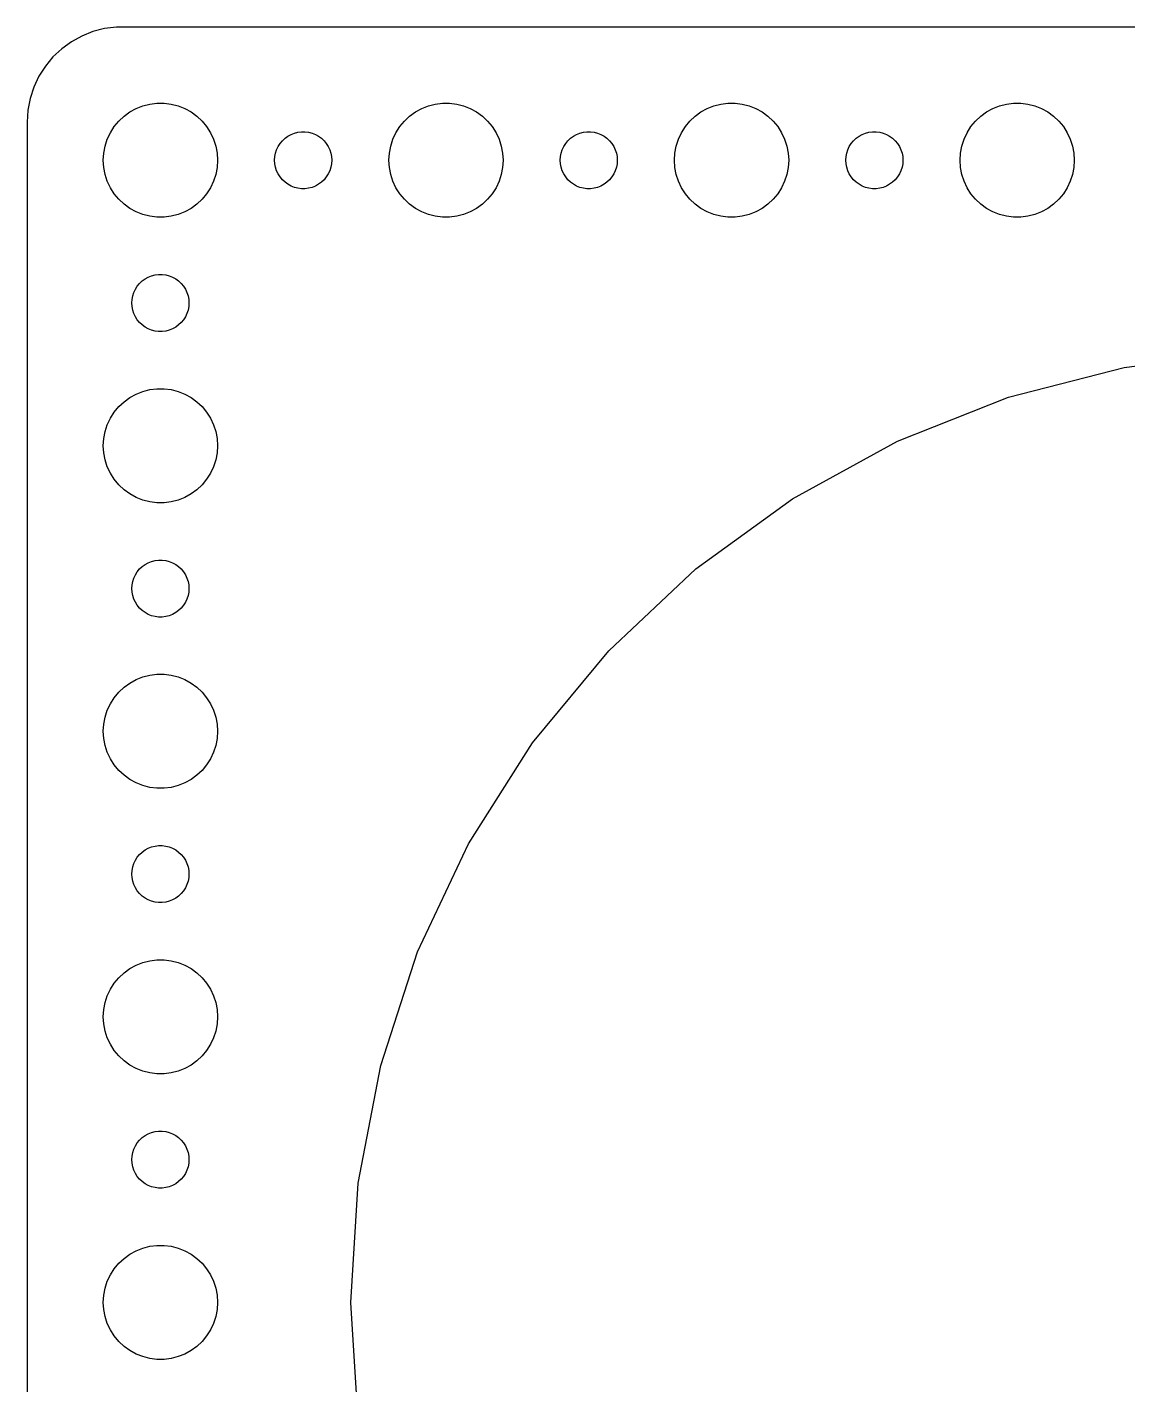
# Model space of a CAD drawing. Header units: metres. Extents: x -120 to 120, y -67 to 67.
# Drawn here: x -119.5 to -61.7, y -4.3 to 67 of the extents above; entities that cross this region are included whole.
import ezdxf

# ---------------------------------------------------------------- set-up
doc = ezdxf.new("R2010")
doc.units = ezdxf.units.M

msp = doc.modelspace()

# ---------------------------------------------------------------- linework, layer by layer
for p, q in [((-116.629, 66.5241), (-117.179, 66.2216)), ((-116.045, 66.7553), (-116.629, 66.5241)), ((-115.437, 66.9114), (-116.045, 66.7553)), ((-114.814, 66.9901), (-115.437, 66.9114)), ((114.814, 66.9901), (-114.814, 66.9901)), ((-117.687, 65.8526), (-118.145, 65.4227)), ((-117.179, 66.2216), (-117.687, 65.8526)), ((-118.545, 64.9389), (-118.882, 64.4088)), ((-118.145, 65.4227), (-118.545, 64.9389)), ((-118.882, 64.4088), (-119.149, 63.8406)), ((-119.149, 63.8406), (-119.343, 63.2434)), ((-119.343, 63.2434), (-119.461, 62.6267)), ((-113.777, 62.7145), (-113.427, 62.8532)), ((-113.427, 62.8532), (-113.062, 62.9469)), ((-113.062, 62.9469), (-112.688, 62.9941)), ((-112.688, 62.9941), (-112.312, 62.9941)), ((-112.312, 62.9941), (-111.938, 62.9469)), ((-111.938, 62.9469), (-111.573, 62.8532)), ((-111.573, 62.8532), (-111.223, 62.7145)), ((-98.7773, 62.7145), (-98.427, 62.8532)), ((-98.427, 62.8532), (-98.0621, 62.9469)), ((-98.0621, 62.9469), (-97.6884, 62.9941)), ((-97.6884, 62.9941), (-97.3116, 62.9941)), ((-97.3116, 62.9941), (-96.9379, 62.9469)), ((-96.9379, 62.9469), (-96.573, 62.8532)), ((-96.573, 62.8532), (-96.2227, 62.7145)), ((-83.7773, 62.7145), (-83.427, 62.8532)), ((-83.427, 62.8532), (-83.0621, 62.9469)), ((-83.0621, 62.9469), (-82.6884, 62.9941)), ((-82.6884, 62.9941), (-82.3116, 62.9941)), ((-82.3116, 62.9941), (-81.9379, 62.9469)), ((-81.9379, 62.9469), (-81.573, 62.8532)), ((-81.573, 62.8532), (-81.2227, 62.7145)), ((-68.7773, 62.7145), (-68.427, 62.8532)), ((-68.427, 62.8532), (-68.0621, 62.9469)), ((-68.0621, 62.9469), (-67.6884, 62.9941)), ((-67.6884, 62.9941), (-67.3116, 62.9941)), ((-67.3116, 62.9941), (-66.9379, 62.9469)), ((-66.9379, 62.9469), (-66.573, 62.8532)), ((-66.573, 62.8532), (-66.2227, 62.7145)), ((-119.461, 62.6267), (-119.5, 62)), ((-114.927, 61.7634), (-114.687, 62.0536)), ((-114.687, 62.0536), (-114.412, 62.3115)), ((-114.412, 62.3115), (-114.107, 62.533)), ((-114.107, 62.533), (-113.777, 62.7145)), ((-111.223, 62.7145), (-110.893, 62.533)), ((-110.893, 62.533), (-110.588, 62.3115)), ((-110.588, 62.3115), (-110.313, 62.0536)), ((-110.313, 62.0536), (-110.073, 61.7634)), ((-99.927, 61.7634), (-99.6869, 62.0536)), ((-99.6869, 62.0536), (-99.4123, 62.3115)), ((-99.4123, 62.3115), (-99.1075, 62.533)), ((-99.1075, 62.533), (-98.7773, 62.7145)), ((-96.2227, 62.7145), (-95.8925, 62.533)), ((-95.8925, 62.533), (-95.5877, 62.3115)), ((-95.5877, 62.3115), (-95.3131, 62.0536)), ((-95.3131, 62.0536), (-95.073, 61.7634)), ((-84.927, 61.7634), (-84.6869, 62.0536)), ((-84.6869, 62.0536), (-84.4123, 62.3115)), ((-84.4123, 62.3115), (-84.1075, 62.533)), ((-84.1075, 62.533), (-83.7773, 62.7145)), ((-81.2227, 62.7145), (-80.8925, 62.533)), ((-80.8925, 62.533), (-80.5877, 62.3115)), ((-80.5877, 62.3115), (-80.3131, 62.0536)), ((-80.3131, 62.0536), (-80.073, 61.7634)), ((-69.927, 61.7634), (-69.6869, 62.0536)), ((-69.6869, 62.0536), (-69.4123, 62.3115)), ((-69.4123, 62.3115), (-69.1075, 62.533)), ((-69.1075, 62.533), (-68.7773, 62.7145)), ((-66.2227, 62.7145), (-65.8925, 62.533)), ((-65.8925, 62.533), (-65.5877, 62.3115)), ((-65.5877, 62.3115), (-65.3131, 62.0536)), ((-65.3131, 62.0536), (-65.073, 61.7634)), ((-119.5, 62), (-119.5, -62)), ((-115.289, 61.1044), (-115.129, 61.4453)), ((-115.129, 61.4453), (-114.927, 61.7634)), ((-110.073, 61.7634), (-109.871, 61.4453)), ((-109.871, 61.4453), (-109.711, 61.1044)), ((-105.804, 61.2665), (-105.639, 61.3572)), ((-105.639, 61.3572), (-105.464, 61.4266)), ((-105.464, 61.4266), (-105.281, 61.4734)), ((-105.281, 61.4734), (-105.094, 61.497)), ((-105.094, 61.497), (-104.906, 61.497)), ((-104.906, 61.497), (-104.719, 61.4734)), ((-104.719, 61.4734), (-104.536, 61.4266)), ((-104.536, 61.4266), (-104.361, 61.3572)), ((-104.361, 61.3572), (-104.196, 61.2665)), ((-100.289, 61.1044), (-100.129, 61.4453)), ((-100.129, 61.4453), (-99.927, 61.7634)), ((-95.073, 61.7634), (-94.8711, 61.4453)), ((-94.8711, 61.4453), (-94.7107, 61.1044)), ((-90.8037, 61.2665), (-90.6387, 61.3572)), ((-90.6387, 61.3572), (-90.4635, 61.4266)), ((-90.4635, 61.4266), (-90.2811, 61.4734)), ((-90.2811, 61.4734), (-90.0942, 61.497)), ((-90.0942, 61.497), (-89.9058, 61.497)), ((-89.9058, 61.497), (-89.7189, 61.4734)), ((-89.7189, 61.4734), (-89.5365, 61.4266)), ((-89.5365, 61.4266), (-89.3613, 61.3572)), ((-89.3613, 61.3572), (-89.1963, 61.2665)), ((-85.2893, 61.1044), (-85.1289, 61.4453)), ((-85.1289, 61.4453), (-84.927, 61.7634)), ((-80.073, 61.7634), (-79.8711, 61.4453)), ((-79.8711, 61.4453), (-79.7107, 61.1044)), ((-75.8037, 61.2665), (-75.6387, 61.3572)), ((-75.6387, 61.3572), (-75.4635, 61.4266)), ((-75.4635, 61.4266), (-75.2811, 61.4734)), ((-75.2811, 61.4734), (-75.0942, 61.497)), ((-75.0942, 61.497), (-74.9058, 61.497)), ((-74.9058, 61.497), (-74.7189, 61.4734)), ((-74.7189, 61.4734), (-74.5365, 61.4266)), ((-74.5365, 61.4266), (-74.3613, 61.3572)), ((-74.3613, 61.3572), (-74.1963, 61.2665)), ((-70.2893, 61.1044), (-70.1289, 61.4453)), ((-70.1289, 61.4453), (-69.927, 61.7634)), ((-65.073, 61.7634), (-64.8711, 61.4453)), ((-64.8711, 61.4453), (-64.7107, 61.1044)), ((-115.476, 60.376), (-115.406, 60.7461)), ((-115.406, 60.7461), (-115.289, 61.1044)), ((-109.711, 61.1044), (-109.594, 60.7461)), ((-109.594, 60.7461), (-109.524, 60.376)), ((-106.395, 60.5522), (-106.314, 60.7226)), ((-106.314, 60.7226), (-106.214, 60.8817)), ((-106.214, 60.8817), (-106.093, 61.0268)), ((-106.093, 61.0268), (-105.956, 61.1558)), ((-105.956, 61.1558), (-105.804, 61.2665)), ((-104.196, 61.2665), (-104.044, 61.1558)), ((-104.044, 61.1558), (-103.907, 61.0268)), ((-103.907, 61.0268), (-103.786, 60.8817)), ((-103.786, 60.8817), (-103.686, 60.7226)), ((-103.686, 60.7226), (-103.605, 60.5522)), ((-100.476, 60.376), (-100.406, 60.7461)), ((-100.406, 60.7461), (-100.289, 61.1044)), ((-94.7107, 61.1044), (-94.5943, 60.7461)), ((-94.5943, 60.7461), (-94.5237, 60.376)), ((-91.3947, 60.5522), (-91.3145, 60.7226)), ((-91.3145, 60.7226), (-91.2135, 60.8817)), ((-91.2135, 60.8817), (-91.0934, 61.0268)), ((-91.0934, 61.0268), (-90.9561, 61.1558)), ((-90.9561, 61.1558), (-90.8037, 61.2665)), ((-89.1963, 61.2665), (-89.0439, 61.1558)), ((-89.0439, 61.1558), (-88.9065, 61.0268)), ((-88.9065, 61.0268), (-88.7865, 60.8817)), ((-88.7865, 60.8817), (-88.6855, 60.7226)), ((-88.6855, 60.7226), (-88.6053, 60.5522)), ((-85.4763, 60.376), (-85.4057, 60.7461)), ((-85.4057, 60.7461), (-85.2893, 61.1044)), ((-79.7107, 61.1044), (-79.5943, 60.7461)), ((-79.5943, 60.7461), (-79.5237, 60.376)), ((-76.3947, 60.5522), (-76.3145, 60.7226)), ((-76.3145, 60.7226), (-76.2135, 60.8817)), ((-76.2135, 60.8817), (-76.0934, 61.0268)), ((-76.0934, 61.0268), (-75.9561, 61.1558)), ((-75.9561, 61.1558), (-75.8037, 61.2665)), ((-74.1963, 61.2665), (-74.0439, 61.1558)), ((-74.0439, 61.1558), (-73.9065, 61.0268)), ((-73.9065, 61.0268), (-73.7865, 60.8817)), ((-73.7865, 60.8817), (-73.6855, 60.7226)), ((-73.6855, 60.7226), (-73.6053, 60.5522)), ((-70.4763, 60.376), (-70.4057, 60.7461)), ((-70.4057, 60.7461), (-70.2893, 61.1044)), ((-64.7107, 61.1044), (-64.5943, 60.7461)), ((-64.5943, 60.7461), (-64.5237, 60.376)), ((-115.5, 60), (-115.476, 60.376)), ((-115.476, 59.624), (-115.5, 60)), ((-109.524, 60.376), (-109.5, 60)), ((-109.5, 60), (-109.524, 59.624)), ((-106.5, 60), (-106.488, 60.188)), ((-106.488, 59.812), (-106.5, 60)), ((-106.488, 60.188), (-106.453, 60.373)), ((-106.453, 60.373), (-106.395, 60.5522)), ((-103.605, 60.5522), (-103.547, 60.373)), ((-103.547, 60.373), (-103.512, 60.188)), ((-103.512, 60.188), (-103.5, 60)), ((-103.5, 60), (-103.512, 59.812)), ((-100.5, 60), (-100.476, 60.376)), ((-100.476, 59.624), (-100.5, 60)), ((-94.5237, 60.376), (-94.5, 60)), ((-94.5, 60), (-94.5237, 59.624)), ((-91.5, 60), (-91.4882, 60.188)), ((-91.4882, 59.812), (-91.5, 60)), ((-91.4882, 60.188), (-91.4529, 60.373)), ((-91.4529, 60.373), (-91.3947, 60.5522)), ((-88.6053, 60.5522), (-88.5471, 60.373)), ((-88.5471, 60.373), (-88.5118, 60.188)), ((-88.5118, 60.188), (-88.5, 60)), ((-88.5, 60), (-88.5118, 59.812)), ((-85.5, 60), (-85.4763, 60.376)), ((-85.4763, 59.624), (-85.5, 60)), ((-79.5237, 60.376), (-79.5, 60)), ((-79.5, 60), (-79.5237, 59.624)), ((-76.5, 60), (-76.4882, 60.188)), ((-76.4882, 59.812), (-76.5, 60)), ((-76.4882, 60.188), (-76.4529, 60.373)), ((-76.4529, 60.373), (-76.3947, 60.5522)), ((-73.6053, 60.5522), (-73.5471, 60.373)), ((-73.5471, 60.373), (-73.5118, 60.188)), ((-73.5118, 60.188), (-73.5, 60)), ((-73.5, 60), (-73.5118, 59.812)), ((-70.5, 60), (-70.4763, 60.376)), ((-70.4763, 59.624), (-70.5, 60)), ((-64.5237, 60.376), (-64.5, 60)), ((-64.5, 60), (-64.5237, 59.624)), ((-115.406, 59.2539), (-115.476, 59.624)), ((-115.289, 58.8956), (-115.406, 59.2539)), ((-109.594, 59.2539), (-109.711, 58.8956)), ((-109.524, 59.624), (-109.594, 59.2539)), ((-106.453, 59.627), (-106.488, 59.812)), ((-106.395, 59.4478), (-106.453, 59.627)), ((-106.314, 59.2774), (-106.395, 59.4478)), ((-106.214, 59.1183), (-106.314, 59.2774)), ((-103.686, 59.2774), (-103.786, 59.1183)), ((-103.605, 59.4478), (-103.686, 59.2774)), ((-103.547, 59.627), (-103.605, 59.4478)), ((-103.512, 59.812), (-103.547, 59.627)), ((-100.406, 59.2539), (-100.476, 59.624)), ((-100.289, 58.8956), (-100.406, 59.2539)), ((-94.5943, 59.2539), (-94.7107, 58.8956)), ((-94.5237, 59.624), (-94.5943, 59.2539)), ((-91.4529, 59.627), (-91.4882, 59.812)), ((-91.3947, 59.4478), (-91.4529, 59.627)), ((-91.3145, 59.2774), (-91.3947, 59.4478)), ((-91.2135, 59.1183), (-91.3145, 59.2774)), ((-88.6855, 59.2774), (-88.7865, 59.1183)), ((-88.6053, 59.4478), (-88.6855, 59.2774)), ((-88.5471, 59.627), (-88.6053, 59.4478)), ((-88.5118, 59.812), (-88.5471, 59.627)), ((-85.4057, 59.2539), (-85.4763, 59.624)), ((-85.2893, 58.8956), (-85.4057, 59.2539)), ((-79.5943, 59.2539), (-79.7107, 58.8956)), ((-79.5237, 59.624), (-79.5943, 59.2539)), ((-76.4529, 59.627), (-76.4882, 59.812)), ((-76.3947, 59.4478), (-76.4529, 59.627)), ((-76.3145, 59.2774), (-76.3947, 59.4478)), ((-76.2135, 59.1183), (-76.3145, 59.2774)), ((-73.6855, 59.2774), (-73.7865, 59.1183)), ((-73.6053, 59.4478), (-73.6855, 59.2774)), ((-73.5471, 59.627), (-73.6053, 59.4478)), ((-73.5118, 59.812), (-73.5471, 59.627)), ((-70.4057, 59.2539), (-70.4763, 59.624)), ((-70.2893, 58.8956), (-70.4057, 59.2539)), ((-64.5943, 59.2539), (-64.7107, 58.8956)), ((-64.5237, 59.624), (-64.5943, 59.2539)), ((-115.129, 58.5547), (-115.289, 58.8956)), ((-114.927, 58.2366), (-115.129, 58.5547)), ((-109.871, 58.5547), (-110.073, 58.2366)), ((-109.711, 58.8956), (-109.871, 58.5547)), ((-106.093, 58.9732), (-106.214, 59.1183)), ((-105.956, 58.8442), (-106.093, 58.9732)), ((-105.804, 58.7335), (-105.956, 58.8442)), ((-105.639, 58.6428), (-105.804, 58.7335)), ((-105.464, 58.5734), (-105.639, 58.6428)), ((-105.281, 58.5266), (-105.464, 58.5734)), ((-105.094, 58.503), (-105.281, 58.5266)), ((-104.906, 58.503), (-105.094, 58.503)), ((-104.719, 58.5266), (-104.906, 58.503)), ((-104.536, 58.5734), (-104.719, 58.5266)), ((-104.361, 58.6428), (-104.536, 58.5734)), ((-104.196, 58.7335), (-104.361, 58.6428)), ((-104.044, 58.8442), (-104.196, 58.7335)), ((-103.907, 58.9732), (-104.044, 58.8442)), ((-103.786, 59.1183), (-103.907, 58.9732)), ((-100.129, 58.5547), (-100.289, 58.8956)), ((-99.927, 58.2366), (-100.129, 58.5547)), ((-94.8711, 58.5547), (-95.073, 58.2366)), ((-94.7107, 58.8956), (-94.8711, 58.5547)), ((-91.0934, 58.9732), (-91.2135, 59.1183)), ((-90.9561, 58.8442), (-91.0934, 58.9732)), ((-90.8037, 58.7335), (-90.9561, 58.8442)), ((-90.6387, 58.6428), (-90.8037, 58.7335)), ((-90.4635, 58.5734), (-90.6387, 58.6428)), ((-90.2811, 58.5266), (-90.4635, 58.5734)), ((-90.0942, 58.503), (-90.2811, 58.5266)), ((-89.9058, 58.503), (-90.0942, 58.503)), ((-89.7189, 58.5266), (-89.9058, 58.503)), ((-89.5365, 58.5734), (-89.7189, 58.5266)), ((-89.3613, 58.6428), (-89.5365, 58.5734)), ((-89.1963, 58.7335), (-89.3613, 58.6428)), ((-89.0439, 58.8442), (-89.1963, 58.7335)), ((-88.9065, 58.9732), (-89.0439, 58.8442)), ((-88.7865, 59.1183), (-88.9065, 58.9732)), ((-85.1289, 58.5547), (-85.2893, 58.8956)), ((-84.927, 58.2366), (-85.1289, 58.5547)), ((-79.8711, 58.5547), (-80.073, 58.2366)), ((-79.7107, 58.8956), (-79.8711, 58.5547)), ((-76.0934, 58.9732), (-76.2135, 59.1183)), ((-75.9561, 58.8442), (-76.0934, 58.9732)), ((-75.8037, 58.7335), (-75.9561, 58.8442)), ((-75.6387, 58.6428), (-75.8037, 58.7335)), ((-75.4635, 58.5734), (-75.6387, 58.6428)), ((-75.2811, 58.5266), (-75.4635, 58.5734)), ((-75.0942, 58.503), (-75.2811, 58.5266)), ((-74.9058, 58.503), (-75.0942, 58.503)), ((-74.7189, 58.5266), (-74.9058, 58.503)), ((-74.5365, 58.5734), (-74.7189, 58.5266)), ((-74.3613, 58.6428), (-74.5365, 58.5734)), ((-74.1963, 58.7335), (-74.3613, 58.6428)), ((-74.0439, 58.8442), (-74.1963, 58.7335)), ((-73.9065, 58.9732), (-74.0439, 58.8442)), ((-73.7865, 59.1183), (-73.9065, 58.9732)), ((-70.1289, 58.5547), (-70.2893, 58.8956)), ((-69.927, 58.2366), (-70.1289, 58.5547)), ((-64.8711, 58.5547), (-65.073, 58.2366)), ((-64.7107, 58.8956), (-64.8711, 58.5547)), ((-114.687, 57.9464), (-114.927, 58.2366)), ((-114.412, 57.6885), (-114.687, 57.9464)), ((-110.313, 57.9464), (-110.588, 57.6885)), ((-110.073, 58.2366), (-110.313, 57.9464)), ((-99.6869, 57.9464), (-99.927, 58.2366)), ((-99.4123, 57.6885), (-99.6869, 57.9464)), ((-95.3131, 57.9464), (-95.5877, 57.6885)), ((-95.073, 58.2366), (-95.3131, 57.9464)), ((-84.6869, 57.9464), (-84.927, 58.2366)), ((-84.4123, 57.6885), (-84.6869, 57.9464)), ((-80.3131, 57.9464), (-80.5877, 57.6885)), ((-80.073, 58.2366), (-80.3131, 57.9464)), ((-69.6869, 57.9464), (-69.927, 58.2366)), ((-69.4123, 57.6885), (-69.6869, 57.9464)), ((-65.3131, 57.9464), (-65.5877, 57.6885)), ((-65.073, 58.2366), (-65.3131, 57.9464)), ((-114.107, 57.467), (-114.412, 57.6885)), ((-113.777, 57.2855), (-114.107, 57.467)), ((-113.427, 57.1468), (-113.777, 57.2855)), ((-113.062, 57.0531), (-113.427, 57.1468)), ((-111.573, 57.1468), (-111.938, 57.0531)), ((-111.223, 57.2855), (-111.573, 57.1468)), ((-110.893, 57.467), (-111.223, 57.2855)), ((-110.588, 57.6885), (-110.893, 57.467)), ((-99.1075, 57.467), (-99.4123, 57.6885)), ((-98.7773, 57.2855), (-99.1075, 57.467)), ((-98.427, 57.1468), (-98.7773, 57.2855)), ((-98.0621, 57.0531), (-98.427, 57.1468)), ((-96.573, 57.1468), (-96.9379, 57.0531)), ((-96.2227, 57.2855), (-96.573, 57.1468)), ((-95.8925, 57.467), (-96.2227, 57.2855)), ((-95.5877, 57.6885), (-95.8925, 57.467)), ((-84.1075, 57.467), (-84.4123, 57.6885)), ((-83.7773, 57.2855), (-84.1075, 57.467)), ((-83.427, 57.1468), (-83.7773, 57.2855)), ((-83.0621, 57.0531), (-83.427, 57.1468)), ((-81.573, 57.1468), (-81.9379, 57.0531)), ((-81.2227, 57.2855), (-81.573, 57.1468)), ((-80.8925, 57.467), (-81.2227, 57.2855)), ((-80.5877, 57.6885), (-80.8925, 57.467)), ((-69.1075, 57.467), (-69.4123, 57.6885)), ((-68.7773, 57.2855), (-69.1075, 57.467)), ((-68.427, 57.1468), (-68.7773, 57.2855)), ((-68.0621, 57.0531), (-68.427, 57.1468)), ((-66.573, 57.1468), (-66.9379, 57.0531)), ((-66.2227, 57.2855), (-66.573, 57.1468)), ((-65.8925, 57.467), (-66.2227, 57.2855)), ((-65.5877, 57.6885), (-65.8925, 57.467)), ((-112.688, 57.0059), (-113.062, 57.0531)), ((-112.312, 57.0059), (-112.688, 57.0059)), ((-111.938, 57.0531), (-112.312, 57.0059)), ((-97.6884, 57.0059), (-98.0621, 57.0531)), ((-97.3116, 57.0059), (-97.6884, 57.0059)), ((-96.9379, 57.0531), (-97.3116, 57.0059)), ((-82.6884, 57.0059), (-83.0621, 57.0531)), ((-82.3116, 57.0059), (-82.6884, 57.0059)), ((-81.9379, 57.0531), (-82.3116, 57.0059)), ((-67.6884, 57.0059), (-68.0621, 57.0531)), ((-67.3116, 57.0059), (-67.6884, 57.0059)), ((-66.9379, 57.0531), (-67.3116, 57.0059)), ((-113.714, 53.3817), (-113.593, 53.5268)), ((-113.593, 53.5268), (-113.456, 53.6558)), ((-113.456, 53.6558), (-113.304, 53.7665)), ((-113.304, 53.7665), (-113.139, 53.8572)), ((-113.139, 53.8572), (-112.964, 53.9266)), ((-112.964, 53.9266), (-112.781, 53.9734)), ((-112.781, 53.9734), (-112.594, 53.997)), ((-112.594, 53.997), (-112.406, 53.997)), ((-112.406, 53.997), (-112.219, 53.9734)), ((-112.219, 53.9734), (-112.036, 53.9266)), ((-112.036, 53.9266), (-111.861, 53.8572)), ((-111.861, 53.8572), (-111.696, 53.7665)), ((-111.696, 53.7665), (-111.544, 53.6558)), ((-111.544, 53.6558), (-111.407, 53.5268)), ((-111.407, 53.5268), (-111.286, 53.3817)), ((-113.988, 52.688), (-113.953, 52.873)), ((-113.953, 52.873), (-113.895, 53.0522)), ((-113.895, 53.0522), (-113.814, 53.2226)), ((-113.814, 53.2226), (-113.714, 53.3817)), ((-111.286, 53.3817), (-111.186, 53.2226)), ((-111.186, 53.2226), (-111.105, 53.0522)), ((-111.105, 53.0522), (-111.047, 52.873)), ((-111.047, 52.873), (-111.012, 52.688)), ((-114, 52.5), (-113.988, 52.688)), ((-113.988, 52.312), (-114, 52.5)), ((-113.953, 52.127), (-113.988, 52.312)), ((-113.895, 51.9478), (-113.953, 52.127)), ((-111.047, 52.127), (-111.105, 51.9478)), ((-111.012, 52.312), (-111.047, 52.127)), ((-111.012, 52.688), (-111, 52.5)), ((-111, 52.5), (-111.012, 52.312)), ((-113.814, 51.7774), (-113.895, 51.9478)), ((-113.714, 51.6183), (-113.814, 51.7774)), ((-113.593, 51.4732), (-113.714, 51.6183)), ((-113.456, 51.3442), (-113.593, 51.4732)), ((-111.407, 51.4732), (-111.544, 51.3442)), ((-111.286, 51.6183), (-111.407, 51.4732)), ((-111.186, 51.7774), (-111.286, 51.6183)), ((-111.105, 51.9478), (-111.186, 51.7774)), ((-113.304, 51.2335), (-113.456, 51.3442)), ((-113.139, 51.1428), (-113.304, 51.2335)), ((-112.964, 51.0734), (-113.139, 51.1428)), ((-112.781, 51.0266), (-112.964, 51.0734)), ((-112.594, 51.003), (-112.781, 51.0266)), ((-112.406, 51.003), (-112.594, 51.003)), ((-112.219, 51.0266), (-112.406, 51.003)), ((-112.036, 51.0734), (-112.219, 51.0266)), ((-111.861, 51.1428), (-112.036, 51.0734)), ((-111.696, 51.2335), (-111.861, 51.1428)), ((-111.544, 51.3442), (-111.696, 51.2335)), ((-61.8691, 49.1143), (-55.6395, 49.9013)), ((-67.9509, 47.5528), (-61.8691, 49.1143)), ((-113.777, 47.7145), (-113.427, 47.8532)), ((-113.427, 47.8532), (-113.062, 47.9469)), ((-113.062, 47.9469), (-112.688, 47.9941)), ((-112.688, 47.9941), (-112.312, 47.9941)), ((-112.312, 47.9941), (-111.938, 47.9469)), ((-111.938, 47.9469), (-111.573, 47.8532)), ((-111.573, 47.8532), (-111.223, 47.7145)), ((-114.687, 47.0536), (-114.412, 47.3115)), ((-114.412, 47.3115), (-114.107, 47.533)), ((-114.107, 47.533), (-113.777, 47.7145)), ((-111.223, 47.7145), (-110.893, 47.533)), ((-110.893, 47.533), (-110.588, 47.3115)), ((-110.588, 47.3115), (-110.313, 47.0536)), ((-73.789, 45.2413), (-67.9509, 47.5528)), ((-115.289, 46.1044), (-115.129, 46.4453)), ((-115.129, 46.4453), (-114.927, 46.7634)), ((-114.927, 46.7634), (-114.687, 47.0536)), ((-110.313, 47.0536), (-110.073, 46.7634)), ((-110.073, 46.7634), (-109.871, 46.4453)), ((-109.871, 46.4453), (-109.711, 46.1044)), ((-115.476, 45.376), (-115.406, 45.7461)), ((-115.406, 45.7461), (-115.289, 46.1044)), ((-109.711, 46.1044), (-109.594, 45.7461)), ((-109.594, 45.7461), (-109.524, 45.376)), ((-115.5, 45), (-115.476, 45.376)), ((-115.476, 44.624), (-115.5, 45)), ((-109.524, 45.376), (-109.5, 45)), ((-109.5, 45), (-109.524, 44.624)), ((-79.2913, 42.2164), (-73.789, 45.2413)), ((-115.406, 44.2539), (-115.476, 44.624)), ((-115.289, 43.8956), (-115.406, 44.2539)), ((-109.594, 44.2539), (-109.711, 43.8956)), ((-109.524, 44.624), (-109.594, 44.2539)), ((-115.129, 43.5547), (-115.289, 43.8956)), ((-114.927, 43.2366), (-115.129, 43.5547)), ((-109.871, 43.5547), (-110.073, 43.2366)), ((-109.711, 43.8956), (-109.871, 43.5547)), ((-114.687, 42.9464), (-114.927, 43.2366)), ((-114.412, 42.6885), (-114.687, 42.9464)), ((-110.313, 42.9464), (-110.588, 42.6885)), ((-110.073, 43.2366), (-110.313, 42.9464)), ((-114.107, 42.467), (-114.412, 42.6885)), ((-113.777, 42.2855), (-114.107, 42.467)), ((-113.427, 42.1468), (-113.777, 42.2855)), ((-113.062, 42.0531), (-113.427, 42.1468)), ((-111.573, 42.1468), (-111.938, 42.0531)), ((-111.223, 42.2855), (-111.573, 42.1468)), ((-110.893, 42.467), (-111.223, 42.2855)), ((-110.588, 42.6885), (-110.893, 42.467)), ((-84.3712, 38.5257), (-79.2913, 42.2164)), ((-112.688, 42.0059), (-113.062, 42.0531)), ((-112.312, 42.0059), (-112.688, 42.0059)), ((-111.938, 42.0531), (-112.312, 42.0059)), ((-113.714, 38.3817), (-113.593, 38.5268)), ((-113.593, 38.5268), (-113.456, 38.6558)), ((-113.456, 38.6558), (-113.304, 38.7665)), ((-113.304, 38.7665), (-113.139, 38.8572)), ((-113.139, 38.8572), (-112.964, 38.9266)), ((-112.964, 38.9266), (-112.781, 38.9734)), ((-112.781, 38.9734), (-112.594, 38.997)), ((-112.594, 38.997), (-112.406, 38.997)), ((-112.406, 38.997), (-112.219, 38.9734)), ((-112.219, 38.9734), (-112.036, 38.9266)), ((-112.036, 38.9266), (-111.861, 38.8572)), ((-111.861, 38.8572), (-111.696, 38.7665)), ((-111.696, 38.7665), (-111.544, 38.6558)), ((-111.544, 38.6558), (-111.407, 38.5268)), ((-111.407, 38.5268), (-111.286, 38.3817)), ((-88.9484, 34.2274), (-84.3712, 38.5257)), ((-113.988, 37.688), (-113.953, 37.873)), ((-113.953, 37.873), (-113.895, 38.0522)), ((-113.895, 38.0522), (-113.814, 38.2226)), ((-113.814, 38.2226), (-113.714, 38.3817)), ((-111.286, 38.3817), (-111.186, 38.2226)), ((-111.186, 38.2226), (-111.105, 38.0522)), ((-111.105, 38.0522), (-111.047, 37.873)), ((-111.047, 37.873), (-111.012, 37.688)), ((-114, 37.5), (-113.988, 37.688)), ((-113.988, 37.312), (-114, 37.5)), ((-113.953, 37.127), (-113.988, 37.312)), ((-113.895, 36.9478), (-113.953, 37.127)), ((-111.047, 37.127), (-111.105, 36.9478)), ((-111.012, 37.312), (-111.047, 37.127)), ((-111.012, 37.688), (-111, 37.5)), ((-111, 37.5), (-111.012, 37.312)), ((-113.814, 36.7774), (-113.895, 36.9478)), ((-113.714, 36.6183), (-113.814, 36.7774)), ((-113.593, 36.4732), (-113.714, 36.6183)), ((-113.456, 36.3442), (-113.593, 36.4732)), ((-111.407, 36.4732), (-111.544, 36.3442)), ((-111.286, 36.6183), (-111.407, 36.4732)), ((-111.186, 36.7774), (-111.286, 36.6183)), ((-111.105, 36.9478), (-111.186, 36.7774)), ((-113.304, 36.2335), (-113.456, 36.3442)), ((-113.139, 36.1428), (-113.304, 36.2335)), ((-112.964, 36.0734), (-113.139, 36.1428)), ((-112.781, 36.0266), (-112.964, 36.0734)), ((-112.594, 36.003), (-112.781, 36.0266)), ((-112.406, 36.003), (-112.594, 36.003)), ((-112.219, 36.0266), (-112.406, 36.003)), ((-112.036, 36.0734), (-112.219, 36.0266)), ((-111.861, 36.1428), (-112.036, 36.0734)), ((-111.696, 36.2335), (-111.861, 36.1428)), ((-111.544, 36.3442), (-111.696, 36.2335)), ((-92.9509, 29.3893), (-88.9484, 34.2274)), ((-113.777, 32.7145), (-113.427, 32.8532)), ((-113.427, 32.8532), (-113.062, 32.9469)), ((-113.062, 32.9469), (-112.688, 32.9941)), ((-112.688, 32.9941), (-112.312, 32.9941)), ((-112.312, 32.9941), (-111.938, 32.9469)), ((-111.938, 32.9469), (-111.573, 32.8532)), ((-111.573, 32.8532), (-111.223, 32.7145)), ((-114.687, 32.0536), (-114.412, 32.3115)), ((-114.412, 32.3115), (-114.107, 32.533)), ((-114.107, 32.533), (-113.777, 32.7145)), ((-111.223, 32.7145), (-110.893, 32.533)), ((-110.893, 32.533), (-110.588, 32.3115)), ((-110.588, 32.3115), (-110.313, 32.0536)), ((-115.289, 31.1044), (-115.129, 31.4453)), ((-115.129, 31.4453), (-114.927, 31.7634)), ((-114.927, 31.7634), (-114.687, 32.0536)), ((-110.313, 32.0536), (-110.073, 31.7634)), ((-110.073, 31.7634), (-109.871, 31.4453)), ((-109.871, 31.4453), (-109.711, 31.1044)), ((-115.476, 30.376), (-115.406, 30.7461)), ((-115.406, 30.7461), (-115.289, 31.1044)), ((-109.711, 31.1044), (-109.594, 30.7461)), ((-109.594, 30.7461), (-109.524, 30.376)), ((-115.5, 30), (-115.476, 30.376)), ((-115.476, 29.624), (-115.5, 30)), ((-109.524, 30.376), (-109.5, 30)), ((-109.5, 30), (-109.524, 29.624)), ((-115.406, 29.2539), (-115.476, 29.624)), ((-115.289, 28.8956), (-115.406, 29.2539)), ((-109.594, 29.2539), (-109.711, 28.8956)), ((-109.524, 29.624), (-109.594, 29.2539)), ((-96.3153, 24.0877), (-92.9509, 29.3893)), ((-115.129, 28.5547), (-115.289, 28.8956)), ((-114.927, 28.2366), (-115.129, 28.5547)), ((-109.871, 28.5547), (-110.073, 28.2366)), ((-109.711, 28.8956), (-109.871, 28.5547)), ((-114.687, 27.9464), (-114.927, 28.2366)), ((-114.412, 27.6884), (-114.687, 27.9464)), ((-110.313, 27.9464), (-110.588, 27.6884)), ((-110.073, 28.2366), (-110.313, 27.9464)), ((-114.107, 27.467), (-114.412, 27.6884)), ((-113.777, 27.2855), (-114.107, 27.467)), ((-113.427, 27.1468), (-113.777, 27.2855)), ((-113.062, 27.0531), (-113.427, 27.1468)), ((-111.573, 27.1468), (-111.938, 27.0531)), ((-111.223, 27.2855), (-111.573, 27.1468)), ((-110.893, 27.467), (-111.223, 27.2855)), ((-110.588, 27.6884), (-110.893, 27.467)), ((-112.688, 27.0059), (-113.062, 27.0531)), ((-112.312, 27.0059), (-112.688, 27.0059)), ((-111.938, 27.0531), (-112.312, 27.0059)), ((-113.593, 23.5268), (-113.456, 23.6558)), ((-113.456, 23.6558), (-113.304, 23.7665)), ((-113.304, 23.7665), (-113.139, 23.8572)), ((-113.139, 23.8572), (-112.964, 23.9266)), ((-112.964, 23.9266), (-112.781, 23.9734)), ((-112.781, 23.9734), (-112.594, 23.997)), ((-112.594, 23.997), (-112.406, 23.997)), ((-112.406, 23.997), (-112.219, 23.9734)), ((-112.219, 23.9734), (-112.036, 23.9266)), ((-112.036, 23.9266), (-111.861, 23.8572)), ((-111.861, 23.8572), (-111.696, 23.7665)), ((-111.696, 23.7665), (-111.544, 23.6558)), ((-111.544, 23.6558), (-111.407, 23.5268)), ((-98.9888, 18.4062), (-96.3153, 24.0877)), ((-113.988, 22.688), (-113.953, 22.873)), ((-113.953, 22.873), (-113.895, 23.0522)), ((-113.895, 23.0522), (-113.814, 23.2226)), ((-113.814, 23.2226), (-113.714, 23.3817)), ((-113.714, 23.3817), (-113.593, 23.5268)), ((-111.407, 23.5268), (-111.286, 23.3817)), ((-111.286, 23.3817), (-111.186, 23.2226)), ((-111.186, 23.2226), (-111.105, 23.0522)), ((-111.105, 23.0522), (-111.047, 22.873)), ((-111.047, 22.873), (-111.012, 22.688)), ((-114, 22.5), (-113.988, 22.688)), ((-113.988, 22.312), (-114, 22.5)), ((-113.953, 22.127), (-113.988, 22.312)), ((-113.895, 21.9478), (-113.953, 22.127)), ((-111.047, 22.127), (-111.105, 21.9478)), ((-111.012, 22.312), (-111.047, 22.127)), ((-111.012, 22.688), (-111, 22.5)), ((-111, 22.5), (-111.012, 22.312)), ((-113.814, 21.7774), (-113.895, 21.9478)), ((-113.714, 21.6183), (-113.814, 21.7774)), ((-113.593, 21.4732), (-113.714, 21.6183)), ((-113.456, 21.3442), (-113.593, 21.4732)), ((-111.407, 21.4732), (-111.544, 21.3442)), ((-111.286, 21.6183), (-111.407, 21.4732)), ((-111.186, 21.7774), (-111.286, 21.6183)), ((-111.105, 21.9478), (-111.186, 21.7774)), ((-113.304, 21.2335), (-113.456, 21.3442)), ((-113.139, 21.1427), (-113.304, 21.2335)), ((-112.964, 21.0734), (-113.139, 21.1427)), ((-112.781, 21.0266), (-112.964, 21.0734)), ((-112.594, 21.003), (-112.781, 21.0266)), ((-112.406, 21.003), (-112.594, 21.003)), ((-112.219, 21.0266), (-112.406, 21.003)), ((-112.036, 21.0734), (-112.219, 21.0266)), ((-111.861, 21.1427), (-112.036, 21.0734)), ((-111.696, 21.2335), (-111.861, 21.1427)), ((-111.544, 21.3442), (-111.696, 21.2335)), ((-113.777, 17.7145), (-113.427, 17.8532)), ((-113.427, 17.8532), (-113.062, 17.9469)), ((-113.062, 17.9469), (-112.688, 17.9941)), ((-112.688, 17.9941), (-112.312, 17.9941)), ((-112.312, 17.9941), (-111.938, 17.9469)), ((-111.938, 17.9469), (-111.573, 17.8532)), ((-111.573, 17.8532), (-111.223, 17.7145)), ((-100.929, 12.4345), (-98.9888, 18.4062)), ((-114.687, 17.0536), (-114.412, 17.3115)), ((-114.412, 17.3115), (-114.107, 17.533)), ((-114.107, 17.533), (-113.777, 17.7145)), ((-111.223, 17.7145), (-110.893, 17.533)), ((-110.893, 17.533), (-110.588, 17.3115)), ((-110.588, 17.3115), (-110.313, 17.0536)), ((-115.289, 16.1044), (-115.129, 16.4453)), ((-115.129, 16.4453), (-114.927, 16.7634)), ((-114.927, 16.7634), (-114.687, 17.0536)), ((-110.313, 17.0536), (-110.073, 16.7634)), ((-110.073, 16.7634), (-109.871, 16.4453)), ((-109.871, 16.4453), (-109.711, 16.1044)), ((-115.476, 15.376), (-115.406, 15.7461)), ((-115.406, 15.7461), (-115.289, 16.1044)), ((-109.711, 16.1044), (-109.594, 15.7461)), ((-109.594, 15.7461), (-109.524, 15.376)), ((-115.5, 15), (-115.476, 15.376)), ((-115.476, 14.624), (-115.5, 15)), ((-109.524, 15.376), (-109.5, 15)), ((-109.5, 15), (-109.524, 14.624)), ((-115.406, 14.2539), (-115.476, 14.624)), ((-109.524, 14.624), (-109.594, 14.2539)), ((-115.289, 13.8956), (-115.406, 14.2539)), ((-115.129, 13.5547), (-115.289, 13.8956)), ((-114.927, 13.2366), (-115.129, 13.5547)), ((-109.871, 13.5547), (-110.073, 13.2366)), ((-109.711, 13.8956), (-109.871, 13.5547)), ((-109.594, 14.2539), (-109.711, 13.8956)), ((-114.687, 12.9464), (-114.927, 13.2366)), ((-114.412, 12.6884), (-114.687, 12.9464)), ((-110.313, 12.9464), (-110.588, 12.6884)), ((-110.073, 13.2366), (-110.313, 12.9464)), ((-114.107, 12.467), (-114.412, 12.6884)), ((-113.777, 12.2855), (-114.107, 12.467)), ((-113.427, 12.1468), (-113.777, 12.2855)), ((-113.062, 12.0531), (-113.427, 12.1468)), ((-111.573, 12.1468), (-111.938, 12.0531)), ((-111.223, 12.2855), (-111.573, 12.1468)), ((-110.893, 12.467), (-111.223, 12.2855)), ((-110.588, 12.6884), (-110.893, 12.467)), ((-102.106, 6.26665), (-100.929, 12.4345)), ((-112.688, 12.0059), (-113.062, 12.0531)), ((-112.312, 12.0059), (-112.688, 12.0059)), ((-111.938, 12.0531), (-112.312, 12.0059)), ((-113.593, 8.52681), (-113.456, 8.65576)), ((-113.456, 8.65576), (-113.304, 8.76648)), ((-113.304, 8.76648), (-113.139, 8.85724)), ((-113.139, 8.85724), (-112.964, 8.92657)), ((-112.964, 8.92657), (-112.781, 8.97342)), ((-112.781, 8.97342), (-112.594, 8.99704)), ((-112.594, 8.99704), (-112.406, 8.99704)), ((-112.406, 8.99704), (-112.219, 8.97342)), ((-112.219, 8.97342), (-112.036, 8.92657)), ((-112.036, 8.92657), (-111.861, 8.85724)), ((-111.861, 8.85724), (-111.696, 8.76648)), ((-111.696, 8.76648), (-111.544, 8.65576)), ((-111.544, 8.65576), (-111.407, 8.52681)), ((-113.988, 7.68799), (-113.953, 7.87303)), ((-113.953, 7.87303), (-113.895, 8.05219)), ((-113.895, 8.05219), (-113.814, 8.22263)), ((-113.814, 8.22263), (-113.714, 8.38167)), ((-113.714, 8.38167), (-113.593, 8.52681)), ((-111.407, 8.52681), (-111.286, 8.38167)), ((-111.286, 8.38167), (-111.186, 8.22263)), ((-111.186, 8.22263), (-111.105, 8.05219)), ((-111.105, 8.05219), (-111.047, 7.87303)), ((-111.047, 7.87303), (-111.012, 7.68799)), ((-114, 7.5), (-113.988, 7.68799)), ((-113.988, 7.312), (-114, 7.5)), ((-113.953, 7.12695), (-113.988, 7.312)), ((-111.012, 7.312), (-111.047, 7.12695)), ((-111.012, 7.68799), (-111, 7.5)), ((-111, 7.5), (-111.012, 7.312)), ((-113.895, 6.9478), (-113.953, 7.12695)), ((-113.814, 6.77736), (-113.895, 6.9478)), ((-113.714, 6.61832), (-113.814, 6.77736)), ((-113.593, 6.47318), (-113.714, 6.61832)), ((-113.456, 6.34422), (-113.593, 6.47318)), ((-111.407, 6.47318), (-111.544, 6.34422)), ((-111.286, 6.61832), (-111.407, 6.47318)), ((-111.186, 6.77736), (-111.286, 6.61832)), ((-111.105, 6.9478), (-111.186, 6.77736)), ((-111.047, 7.12695), (-111.105, 6.9478)), ((-113.304, 6.23351), (-113.456, 6.34422)), ((-113.139, 6.14275), (-113.304, 6.23351)), ((-112.964, 6.07341), (-113.139, 6.14275)), ((-112.781, 6.02657), (-112.964, 6.07341)), ((-112.594, 6.00294), (-112.781, 6.02657)), ((-112.406, 6.00294), (-112.594, 6.00294)), ((-112.219, 6.02657), (-112.406, 6.00294)), ((-112.036, 6.07341), (-112.219, 6.02657)), ((-111.861, 6.14275), (-112.036, 6.07341)), ((-111.696, 6.23351), (-111.861, 6.14275)), ((-111.544, 6.34422), (-111.696, 6.23351)), ((-102.5, 0), (-102.106, 6.26665)), ((-113.777, 2.71448), (-113.427, 2.85316)), ((-113.427, 2.85316), (-113.062, 2.94685)), ((-113.062, 2.94685), (-112.688, 2.99408)), ((-112.688, 2.99408), (-112.312, 2.99408)), ((-112.312, 2.99408), (-111.938, 2.94685)), ((-111.938, 2.94685), (-111.573, 2.85316)), ((-111.573, 2.85316), (-111.223, 2.71448)), ((-114.687, 2.05363), (-114.412, 2.31154)), ((-114.412, 2.31154), (-114.107, 2.53297)), ((-114.107, 2.53297), (-113.777, 2.71448)), ((-111.223, 2.71448), (-110.893, 2.53297)), ((-110.893, 2.53297), (-110.588, 2.31154)), ((-110.588, 2.31154), (-110.313, 2.05363)), ((-115.289, 1.10437), (-115.129, 1.44525)), ((-115.129, 1.44525), (-114.927, 1.76335)), ((-114.927, 1.76335), (-114.687, 2.05363)), ((-110.313, 2.05363), (-110.073, 1.76335)), ((-110.073, 1.76335), (-109.871, 1.44525)), ((-109.871, 1.44525), (-109.711, 1.10437)), ((-115.476, 0.37599), (-115.406, 0.74606)), ((-115.406, 0.74606), (-115.289, 1.10437)), ((-109.711, 1.10437), (-109.594, 0.74606)), ((-109.594, 0.74606), (-109.524, 0.37599)), ((-115.5, 0), (-115.476, 0.37599)), ((-115.476, -0.37599), (-115.5, 0)), ((-109.524, 0.37599), (-109.5, 0)), ((-109.5, 0), (-109.524, -0.37599)), ((-102.106, -6.26665), (-102.5, 0)), ((-115.406, -0.74606), (-115.476, -0.37599)), ((-109.524, -0.37599), (-109.594, -0.74606)), ((-115.289, -1.10437), (-115.406, -0.74606)), ((-115.129, -1.44525), (-115.289, -1.10437)), ((-109.711, -1.10437), (-109.871, -1.44525)), ((-109.594, -0.74606), (-109.711, -1.10437)), ((-114.927, -1.76335), (-115.129, -1.44525)), ((-114.687, -2.05363), (-114.927, -1.76335)), ((-114.412, -2.31154), (-114.687, -2.05363)), ((-110.313, -2.05363), (-110.588, -2.31154)), ((-110.073, -1.76335), (-110.313, -2.05363)), ((-109.871, -1.44525), (-110.073, -1.76335)), ((-114.107, -2.53297), (-114.412, -2.31154)), ((-113.777, -2.71448), (-114.107, -2.53297)), ((-113.427, -2.85316), (-113.777, -2.71448)), ((-111.223, -2.71448), (-111.573, -2.85316)), ((-110.893, -2.53297), (-111.223, -2.71448)), ((-110.588, -2.31154), (-110.893, -2.53297)), ((-113.062, -2.94685), (-113.427, -2.85316)), ((-112.688, -2.99408), (-113.062, -2.94685)), ((-112.312, -2.99408), (-112.688, -2.99408)), ((-111.938, -2.94685), (-112.312, -2.99408)), ((-111.573, -2.85316), (-111.938, -2.94685))]:
    msp.add_line(p, q)

doc.saveas('drawing.dxf')
